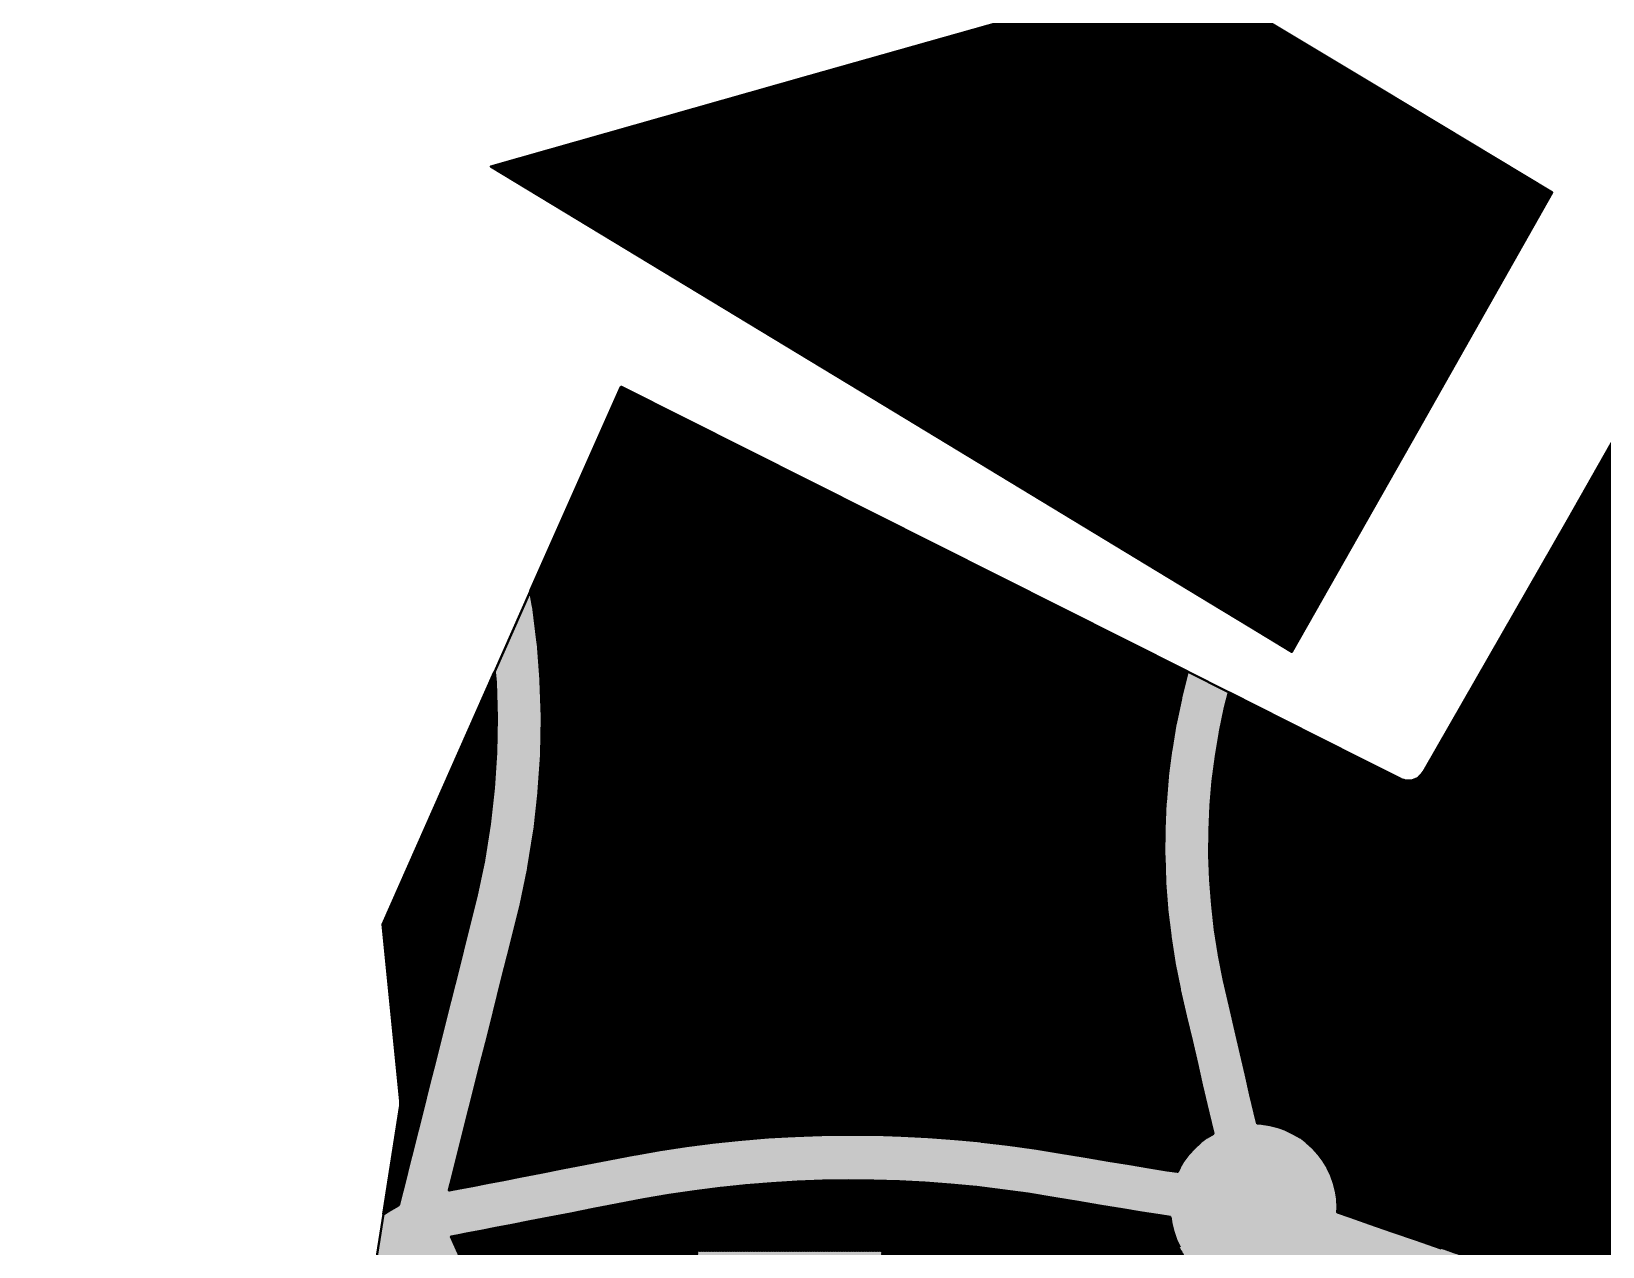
# Model space of a CAD drawing. Header units: metres. Extents: x 729358 to 733474, y 1423022 to 1426173.
# Drawn here: x 730290.1 to 730738.1, y 1425560.8 to 1425907.5 of the extents above; entities that cross this region are included whole.
import ezdxf

# ---------------------------------------------------------------- set-up
doc = ezdxf.new("R2010")
doc.units = ezdxf.units.M
for name, color, linetype in [('BOUNDARY', 7, 'Continuous'), ('GREEN_AREA', 7, 'Continuous'), ('PARCEL_BORDER', 7, 'Continuous'), ('PARCEL_M', 7, 'Continuous'), ('PARCEL_S', 7, 'Continuous'), ('ROADS_LOCAL', 7, 'Continuous')]:
    doc.layers.add(name, color=color, linetype=linetype)

msp = doc.modelspace()

# ---------------------------------------------------------------- hatches: boundary and pattern name
at = {"layer": 'BOUNDARY', "true_color": 0xdcdcdc}
h = msp.add_hatch(dxfattribs=at)
h.set_pattern_fill('SOLID')
h.paths.add_polyline_path([(730511.78, 1425894.71), (730618.44, 1425924.92), (730723.77, 1425861.47), (730685.31, 1425793.62), (730649.54, 1425730.51), (730421.05, 1425868.96), (730511.78, 1425894.71)])
h = msp.add_hatch(dxfattribs=at)
h.set_pattern_fill('SOLID')
h.paths.add_polyline_path([(731147.16, 1424721.86), (731256.16, 1424608.75), (731244.45, 1424320.13), (731216.28, 1423762.84), (731085.59, 1423834.2), (731085.45, 1423834.27), (731029.37, 1423862.74), (731029.22, 1423862.81), (730813.25, 1423963.61), (730747.11, 1423994.49), (730747.07, 1423994.51), (730733.5, 1424000.7), (730660.17, 1424039.15), (730617.42, 1424061.56), (730529.44, 1424109.24), (730310.18, 1424230.03), (730192.73, 1424303.57), (730172.54, 1424316.68), (730172.45, 1424316.74), (729875.07, 1424500.8), (729806.43, 1424543.45), (729687.49, 1424617.38), (729569.32, 1424690.82), (729612.42, 1424741.31), (729675.47, 1424785.2), (729675.56, 1424785.27), (729762.88, 1424849.07), (729816.98, 1424888.6), (729996.73, 1425019.9), (730119.82, 1425084.44), (730120.07, 1425084.58), (730266.65, 1425172.21), (730267.07, 1425172.49), (730267.45, 1425172.81), (730267.81, 1425173.17), (730268.12, 1425173.56), (730268.4, 1425173.98), (730268.63, 1425174.42), (730359.38, 1425372.62), (730359.55, 1425373.05), (730359.68, 1425373.49), (730359.77, 1425373.93), (730395.3, 1425601.1), (730395.35, 1425601.52), (730395.36, 1425601.94), (730395.34, 1425602.37), (730390.26, 1425652.75), (730458.22, 1425806.03), (730647.82, 1425710.72), (730656.83, 1425706.19), (730670.25, 1425699.44), (730680.5, 1425694.29), (730680.96, 1425694.09), (730681.44, 1425693.93), (730681.93, 1425693.82), (730682.43, 1425693.77), (730682.94, 1425693.76), (730683.44, 1425693.81), (730683.94, 1425693.9), (730684.42, 1425694.05), (730684.89, 1425694.24), (730685.33, 1425694.48), (730685.75, 1425694.77), (730686.14, 1425695.09), (730686.49, 1425695.45), (730686.81, 1425695.85), (730687.08, 1425696.27), (730728.18, 1425768.01), (730728.19, 1425768.02), (730769.13, 1425840.14), (730805.64, 1425904.46), (731213.98, 1425663.18), (731130.61, 1425526.56), (731130.37, 1425526.13), (731130.18, 1425525.67), (731130.04, 1425525.2), (731129.94, 1425524.72), (731129.89, 1425524.23), (731129.88, 1425523.74), (731129.93, 1425523.25), (731130.02, 1425522.76), (731130.16, 1425522.29), (731130.35, 1425521.83), (731130.58, 1425521.4), (731130.85, 1425520.99), (731131.17, 1425520.61), (731131.51, 1425520.26), (731131.9, 1425519.94), (731132.31, 1425519.67), (731180.61, 1425490.69), (731133.33, 1425350.71), (731133.22, 1425350.34), (731133.14, 1425349.98), (731105.49, 1425193.29), (731092.66, 1425120.94), (731092.59, 1425120.23), (731084.29, 1424870.04), (731084.29, 1424869.91), (731083.66, 1424789.99), (731083.68, 1424789.51), (731083.74, 1424789.03), (731083.86, 1424788.56), (731084.01, 1424788.11), (731084.21, 1424787.67), (731084.46, 1424787.25), (731084.74, 1424786.85), (731085.05, 1424786.49), (731147.16, 1424721.86), (731147.16, 1424721.86)])
at = {"layer": 'GREEN_AREA', "true_color": 0x96c896}
h = msp.add_hatch(dxfattribs=at)
h.set_pattern_fill('SOLID')
h.paths.add_polyline_path([(730640.74, 1425810.93), (730635.63, 1425810.92), (730629.89, 1425810.91), (730623.5, 1425810.89), (730616.47, 1425810.87), (730608.81, 1425810.85), (730600.5, 1425810.83), (730591.56, 1425810.81), (730581.98, 1425810.79), (730571.87, 1425810.76), (730561.98, 1425811.08), (730552.2, 1425811.74), (730542.53, 1425812.75), (730532.97, 1425814.1), (730523.51, 1425815.8), (730514.16, 1425817.84), (730504.91, 1425820.22), (730498.18, 1425822.22), (730421.05, 1425868.96), (730511.78, 1425894.71), (730618.44, 1425924.92), (730674.54, 1425891.13), (730672.31, 1425883.79), (730669.21, 1425873.6), (730666.33, 1425864.14), (730663.68, 1425855.41), (730661.25, 1425847.41), (730659.03, 1425840.13), (730657.04, 1425833.58), (730655.27, 1425827.76), (730653.73, 1425822.67), (730652.4, 1425818.3), (730651.29, 1425814.66), (730650.41, 1425811.75), (730650.17, 1425810.96), (730649.05, 1425810.95), (730645.22, 1425810.95), (730640.74, 1425810.93)])
h.paths.add_polyline_path([(730528.36, 1425846.27), (730528.36, 1425886.85), (730495.21, 1425886.85), (730495.21, 1425846.27), (730528.36, 1425846.27)])
h = msp.add_hatch(dxfattribs=at)
h.set_pattern_fill('SOLID')
h.paths.add_polyline_path([(730672.86, 1425816.85), (730674.41, 1425821.94), (730676.18, 1425827.76), (730678.17, 1425834.31), (730680.38, 1425841.59), (730682.81, 1425849.59), (730685.47, 1425858.32), (730688.34, 1425867.78), (730691.44, 1425877.97), (730692.21, 1425880.48), (730723.77, 1425861.47), (730700.05, 1425819.64), (730694.96, 1425819.01), (730688.7, 1425818.24), (730683.02, 1425817.55), (730677.9, 1425816.92), (730673.35, 1425816.36), (730672.69, 1425816.28), (730672.86, 1425816.85)])
h = msp.add_hatch(dxfattribs=at)
h.set_pattern_fill('SOLID')
h.paths.add_polyline_path([(730913.46, 1425826.24), (730919.71, 1425827.04), (730925.39, 1425827.76), (730930.5, 1425828.42), (730933.65, 1425828.82), (730939.46, 1425825.39), (730939.46, 1425825.32), (730939.4, 1425820.81), (730939.32, 1425815.74), (730939.24, 1425810.11), (730939.15, 1425803.91), (730939.05, 1425797.15), (730938.94, 1425789.82), (730938.83, 1425781.93), (730938.7, 1425773.48), (730938.57, 1425764.49), (730938.39, 1425755.53), (730938.16, 1425746.58), (730937.88, 1425737.63), (730937.55, 1425728.68), (730937.18, 1425719.73), (730936.75, 1425710.79), (730936.28, 1425701.85), (730935.75, 1425692.91), (730935.18, 1425683.97), (730934.56, 1425675.04), (730933.89, 1425666.11), (730933.17, 1425657.18), (730932.4, 1425648.26), (730931.58, 1425639.34), (730930.71, 1425630.42), (730929.79, 1425621.48), (730928.93, 1425613.07), (730928.12, 1425605.22), (730927.37, 1425597.93), (730926.68, 1425591.21), (730926.05, 1425585.04), (730925.47, 1425579.43), (730924.95, 1425574.39), (730924.49, 1425569.9), (730924.09, 1425565.98), (730923.74, 1425562.62), (730923.45, 1425559.81), (730923.25, 1425557.82), (730922.72, 1425557.71), (730919.21, 1425556.97), (730915.11, 1425556.11), (730910.44, 1425555.13), (730905.17, 1425554.03), (730899.32, 1425552.8), (730892.89, 1425551.45), (730885.87, 1425549.98), (730878.27, 1425548.38), (730870.08, 1425546.67), (730861.31, 1425544.83), (730852.06, 1425542.88), (730842.93, 1425541.28), (730833.83, 1425539.98), (730824.75, 1425539), (730815.69, 1425538.33), (730806.66, 1425537.97), (730797.65, 1425537.92), (730788.66, 1425538.18), (730779.69, 1425538.75), (730770.74, 1425539.64), (730761.81, 1425540.83), (730752.9, 1425542.34), (730744, 1425544.15), (730735.12, 1425546.28), (730726.26, 1425548.73), (730717.41, 1425551.48), (730708.48, 1425554.58), (730700.01, 1425557.52), (730692.11, 1425560.27), (730684.77, 1425562.82), (730677.99, 1425565.17), (730671.78, 1425567.33), (730666.14, 1425569.29), (730662.54, 1425570.54), (730662.61, 1425571.97), (730662.49, 1425574.32), (730662.15, 1425576.65), (730661.57, 1425578.93), (730660.78, 1425581.15), (730659.77, 1425583.28), (730658.56, 1425585.3), (730657.16, 1425587.19), (730655.58, 1425588.94), (730653.83, 1425590.52), (730651.94, 1425591.92), (730649.92, 1425593.13), (730647.79, 1425594.14), (730645.57, 1425594.93), (730643.29, 1425595.51), (730640.96, 1425595.85), (730639.7, 1425595.91), (730638.96, 1425599.12), (730637.76, 1425604.26), (730636.45, 1425609.86), (730635.04, 1425615.93), (730633.52, 1425622.46), (730631.89, 1425629.47), (730630.17, 1425636.82), (730628.78, 1425644.02), (730627.67, 1425651.2), (730626.84, 1425658.34), (730626.3, 1425665.45), (730626.05, 1425672.53), (730626.09, 1425679.58), (730626.4, 1425686.61), (730627.01, 1425693.61), (730627.9, 1425700.59), (730629.07, 1425707.55), (730630.53, 1425714.48), (730631.64, 1425718.85), (730647.82, 1425710.72), (730656.83, 1425706.19), (730670.25, 1425699.44), (730680.5, 1425694.29), (730680.96, 1425694.09), (730681.44, 1425693.93), (730681.93, 1425693.82), (730682.43, 1425693.77), (730682.94, 1425693.76), (730683.44, 1425693.81), (730683.94, 1425693.9), (730684.42, 1425694.05), (730684.89, 1425694.24), (730685.33, 1425694.48), (730685.75, 1425694.77), (730686.14, 1425695.09), (730686.49, 1425695.45), (730686.81, 1425695.85), (730687.08, 1425696.27), (730728.18, 1425768.01), (730728.19, 1425768.02), (730749.5, 1425805.56), (730755.4, 1425806.29), (730764.5, 1425807.42), (730773.6, 1425808.54), (730782.7, 1425809.68), (730791.8, 1425810.81), (730800.9, 1425811.95), (730810, 1425813.09), (730819.1, 1425814.23), (730828.2, 1425815.38), (730837.29, 1425816.53), (730846.39, 1425817.68), (730855.49, 1425818.83), (730864.58, 1425819.99), (730873.68, 1425821.15), (730882.77, 1425822.31), (730891.29, 1425823.4), (730899.25, 1425824.42), (730906.64, 1425825.37), (730913.46, 1425826.24)])
h.paths.add_polyline_path([(730729.72, 1425656.89), (730679.78, 1425656.89), (730679.78, 1425586.43), (730729.72, 1425586.43), (730729.72, 1425656.89)])
h.paths.add_polyline_path([(730896.2, 1425697.5), (730896.2, 1425803.21), (730857.33, 1425803.21), (730857.33, 1425697.5), (730896.2, 1425697.5)])
h.paths.add_polyline_path([(730648.22, 1425685.65), (730648.22, 1425632.55), (730648.22, 1425597.32), (730673.99, 1425597.32), (730673.99, 1425632.55), (730668.8, 1425632.55), (730668.8, 1425685.65), (730648.22, 1425685.65)])
h.paths.add_polyline_path([(730772.17, 1425736.5), (730772.17, 1425782.06), (730746.54, 1425782.06), (730746.54, 1425736.5), (730772.17, 1425736.5)])
h.paths.add_polyline_path([(730790.62, 1425743.71), (730814.28, 1425743.71), (730814.28, 1425796.68), (730790.62, 1425796.68), (730790.62, 1425743.71)])
h.paths.add_polyline_path([(730920.39, 1425566.23), (730920.39, 1425605.67), (730913.34, 1425605.67), (730913.34, 1425662.01), (730891.72, 1425662.01), (730891.72, 1425605.67), (730891.72, 1425566.23), (730920.39, 1425566.23)])
h.paths.add_polyline_path([(730936.36, 1425751.88), (730936.36, 1425797.86), (730914.29, 1425797.86), (730914.29, 1425751.88), (730936.36, 1425751.88)])
h = msp.add_hatch(dxfattribs=at)
h.set_pattern_fill('SOLID')
h.paths.add_polyline_path([(730435.39, 1425722.26), (730435.37, 1425722.58), (730434.56, 1425732.82), (730434.53, 1425733.13), (730433.22, 1425743.3), (730433.17, 1425743.62), (730432.42, 1425747.84), (730458.22, 1425806.03), (730619.74, 1425724.83), (730619.7, 1425724.7), (730617.9, 1425717.54), (730617.84, 1425717.29), (730616.32, 1425710.1), (730616.27, 1425709.84), (730615.06, 1425702.63), (730615.02, 1425702.37), (730614.1, 1425695.12), (730614.07, 1425694.86), (730613.44, 1425687.6), (730613.42, 1425687.33), (730613.09, 1425680.04), (730613.09, 1425679.78), (730613.05, 1425672.46), (730613.06, 1425672.2), (730613.32, 1425664.86), (730613.33, 1425664.6), (730613.89, 1425657.23), (730613.91, 1425656.97), (730614.77, 1425649.58), (730614.8, 1425649.33), (730615.95, 1425641.91), (730615.99, 1425641.67), (730617.43, 1425634.22), (730617.49, 1425633.99), (730619.23, 1425626.52), (730620.86, 1425619.51), (730622.38, 1425612.98), (730623.79, 1425606.91), (730625.1, 1425601.31), (730626.29, 1425596.17), (730627.04, 1425592.98), (730625.27, 1425591.92), (730623.38, 1425590.52), (730621.64, 1425588.94), (730620.05, 1425587.19), (730618.65, 1425585.3), (730617.44, 1425583.28), (730616.89, 1425582.11), (730614, 1425582.58), (730608.87, 1425583.42), (730603.27, 1425584.34), (730597.21, 1425585.33), (730590.68, 1425586.4), (730583.68, 1425587.55), (730576.22, 1425588.77), (730576.08, 1425588.79), (730568.62, 1425589.85), (730568.48, 1425589.86), (730561.02, 1425590.75), (730560.88, 1425590.77), (730553.42, 1425591.49), (730553.28, 1425591.5), (730545.82, 1425592.06), (730545.68, 1425592.07), (730538.23, 1425592.46), (730538.08, 1425592.47), (730530.63, 1425592.69), (730530.49, 1425592.69), (730523.04, 1425592.75), (730522.9, 1425592.75), (730515.45, 1425592.64), (730515.31, 1425592.64), (730507.87, 1425592.36), (730507.72, 1425592.36), (730500.28, 1425591.92), (730500.14, 1425591.91), (730492.7, 1425591.3), (730492.56, 1425591.28), (730485.12, 1425590.51), (730484.98, 1425590.49), (730477.55, 1425589.55), (730477.41, 1425589.53), (730469.98, 1425588.43), (730469.84, 1425588.41), (730462.41, 1425587.13), (730462.27, 1425587.11), (730454.85, 1425585.67), (730447.89, 1425584.32), (730441.39, 1425583.06), (730435.36, 1425581.89), (730429.79, 1425580.81), (730424.68, 1425579.82), (730420.04, 1425578.92), (730415.87, 1425578.11), (730412.15, 1425577.39), (730409.2, 1425576.82), (730409.22, 1425576.92), (730410.23, 1425580.93), (730411.41, 1425585.6), (730412.75, 1425590.95), (730414.26, 1425596.96), (730415.95, 1425603.63), (730417.79, 1425610.98), (730419.81, 1425618.99), (730422, 1425627.68), (730424.35, 1425637.02), (730426.87, 1425647.04), (730429.56, 1425657.73), (730429.62, 1425658), (730431.81, 1425668.62), (730431.86, 1425668.91), (730433.55, 1425679.46), (730433.59, 1425679.76), (730434.78, 1425690.25), (730434.81, 1425690.55), (730435.5, 1425700.98), (730435.51, 1425701.29), (730435.7, 1425711.65), (730435.7, 1425711.97), (730435.39, 1425722.26)])
h.paths.add_polyline_path([(730451.76, 1425631), (730505.69, 1425631), (730505.69, 1425705.12), (730509.07, 1425705.12), (730509.07, 1425777.85), (730451.76, 1425777.85), (730451.76, 1425705.12), (730451.76, 1425631)])
h.paths.add_polyline_path([(730524.75, 1425653.61), (730524.75, 1425605.45), (730544.89, 1425605.45), (730544.89, 1425653.61), (730524.75, 1425653.61)])
h.paths.add_polyline_path([(730582.95, 1425648.54), (730551.38, 1425648.54), (730551.38, 1425603.68), (730582.95, 1425603.68), (730582.95, 1425648.54)])
h.paths.add_polyline_path([(730595.74, 1425680.11), (730595.74, 1425736.27), (730573.31, 1425736.27), (730573.31, 1425680.11), (730595.74, 1425680.11)])
h = msp.add_hatch(dxfattribs=at)
h.set_pattern_fill('SOLID')
h.paths.add_polyline_path([(730648.73, 1425797.75), (730647.43, 1425794.66), (730645.93, 1425791.13), (730644.25, 1425787.15), (730642.38, 1425782.74), (730640.32, 1425777.88), (730638.07, 1425772.59), (730635.64, 1425766.85), (730633.02, 1425760.67), (730630.22, 1425754.05), (730627.23, 1425746.99), (730627.13, 1425746.76), (730626.31, 1425744.59), (730533.34, 1425800.92), (730540.83, 1425799.86), (730541.07, 1425799.83), (730550.97, 1425798.8), (730551.21, 1425798.78), (730561.22, 1425798.1), (730561.45, 1425798.09), (730571.56, 1425797.76), (730571.79, 1425797.76), (730582.01, 1425797.79), (730591.59, 1425797.81), (730600.53, 1425797.83), (730608.84, 1425797.85), (730616.5, 1425797.87), (730623.53, 1425797.89), (730629.92, 1425797.91), (730635.67, 1425797.92), (730640.78, 1425797.93), (730645.25, 1425797.95), (730648.82, 1425797.95), (730648.73, 1425797.75)])
h = msp.add_hatch(dxfattribs=at)
h.set_pattern_fill('SOLID')
h.paths.add_polyline_path([(730644.99, 1425755.6), (730647.61, 1425761.78), (730650.04, 1425767.52), (730652.29, 1425772.81), (730654.34, 1425777.67), (730656.22, 1425782.08), (730657.9, 1425786.05), (730659.4, 1425789.58), (730660.7, 1425792.67), (730661.59, 1425794.77), (730663.28, 1425794.97), (730665.55, 1425795.25), (730668.4, 1425795.6), (730671.81, 1425796.02), (730675.79, 1425796.51), (730680.34, 1425797.07), (730685.45, 1425797.69), (730687.78, 1425797.98), (730685.31, 1425793.62), (730649.54, 1425730.51), (730637.61, 1425737.74), (730639.24, 1425742.03), (730642.19, 1425748.98), (730644.99, 1425755.6)])
h = msp.add_hatch(dxfattribs=at)
h.set_pattern_fill('SOLID')
h.paths.add_polyline_path([(730421.85, 1425691.56), (730420.69, 1425681.37), (730419.05, 1425671.1), (730416.92, 1425660.76), (730414.26, 1425650.21), (730411.74, 1425640.2), (730409.39, 1425630.85), (730407.2, 1425622.17), (730405.19, 1425614.15), (730403.34, 1425606.81), (730401.66, 1425600.13), (730400.15, 1425594.12), (730398.8, 1425588.78), (730397.62, 1425584.1), (730396.62, 1425580.1), (730395.78, 1425576.76), (730395.1, 1425574.09), (730394.75, 1425572.67), (730393.99, 1425572.21), (730392.46, 1425571.29), (730390.64, 1425570.18), (730390.45, 1425570.06), (730395.3, 1425601.1), (730395.35, 1425601.52), (730395.36, 1425601.94), (730395.34, 1425602.37), (730390.26, 1425652.75), (730422.17, 1425724.71), (730422.4, 1425721.71), (730422.7, 1425711.73), (730422.52, 1425701.68), (730421.85, 1425691.56)])
h = msp.add_hatch(dxfattribs=at)
h.set_pattern_fill('SOLID')
h.paths.add_polyline_path([(730511.33, 1425300.17), (730508.7, 1425309.47), (730505.88, 1425319.43), (730502.87, 1425330.05), (730502.85, 1425330.11), (730499.74, 1425340.69), (730499.73, 1425340.75), (730496.52, 1425351.3), (730496.5, 1425351.36), (730493.19, 1425361.87), (730493.17, 1425361.93), (730489.77, 1425372.41), (730489.75, 1425372.47), (730486.24, 1425382.91), (730486.22, 1425382.97), (730482.61, 1425393.37), (730482.59, 1425393.43), (730478.89, 1425403.79), (730478.87, 1425403.85), (730475.06, 1425414.18), (730475.04, 1425414.24), (730471.13, 1425424.53), (730471.11, 1425424.59), (730467.1, 1425434.84), (730467.08, 1425434.9), (730462.98, 1425445.12), (730462.95, 1425445.18), (730458.75, 1425455.36), (730458.72, 1425455.42), (730454.42, 1425465.56), (730454.39, 1425465.62), (730449.99, 1425475.73), (730449.97, 1425475.78), (730445.46, 1425485.85), (730445.44, 1425485.91), (730440.83, 1425495.95), (730436.52, 1425505.35), (730432.49, 1425514.13), (730428.75, 1425522.29), (730425.3, 1425529.81), (730422.13, 1425536.71), (730419.25, 1425542.98), (730416.66, 1425548.63), (730414.36, 1425553.64), (730412.35, 1425558.03), (730410.62, 1425561.8), (730409.75, 1425563.69), (730411.38, 1425564), (730414.63, 1425564.63), (730418.34, 1425565.35), (730422.52, 1425566.16), (730427.16, 1425567.06), (730432.26, 1425568.05), (730437.83, 1425569.13), (730443.86, 1425570.3), (730450.36, 1425571.56), (730457.32, 1425572.91), (730464.67, 1425574.33), (730471.96, 1425575.58), (730479.25, 1425576.67), (730486.54, 1425577.59), (730493.83, 1425578.35), (730501.12, 1425578.94), (730508.42, 1425579.38), (730515.71, 1425579.64), (730523.01, 1425579.75), (730530.31, 1425579.69), (730537.62, 1425579.47), (730544.93, 1425579.09), (730552.24, 1425578.55), (730559.55, 1425577.84), (730566.87, 1425576.96), (730574.19, 1425575.93), (730581.58, 1425574.72), (730588.58, 1425573.57), (730595.11, 1425572.5), (730601.17, 1425571.51), (730606.77, 1425570.59), (730611.9, 1425569.75), (730614.77, 1425569.28), (730615.07, 1425567.29), (730615.64, 1425565), (730616.43, 1425562.78), (730617.44, 1425560.65), (730618.65, 1425558.63), (730620.05, 1425556.74), (730621.64, 1425555), (730623.38, 1425553.41), (730625.27, 1425552.01), (730627.29, 1425550.8), (730629.42, 1425549.79), (730631.64, 1425549), (730633.92, 1425548.43), (730635.18, 1425548.24), (730635.82, 1425543.4), (730636.55, 1425537.85), (730637.35, 1425531.81), (730638.21, 1425525.25), (730639.14, 1425518.2), (730640.14, 1425510.64), (730641.2, 1425502.57), (730641.2, 1425502.56), (730642.28, 1425494.5), (730642.28, 1425494.49), (730643.38, 1425486.43), (730643.38, 1425486.41), (730644.49, 1425478.36), (730644.5, 1425478.34), (730645.62, 1425470.29), (730645.63, 1425470.28), (730646.77, 1425462.23), (730646.77, 1425462.21), (730647.94, 1425454.16), (730647.94, 1425454.15), (730649.12, 1425446.1), (730649.12, 1425446.09), (730650.31, 1425438.05), (730650.32, 1425438.03), (730651.53, 1425429.99), (730651.53, 1425429.98), (730652.76, 1425421.94), (730652.76, 1425421.92), (730654.01, 1425413.89), (730654.01, 1425413.87), (730655.27, 1425405.84), (730655.27, 1425405.83), (730656.55, 1425397.79), (730656.55, 1425397.78), (730657.85, 1425389.75), (730657.85, 1425389.74), (730659.16, 1425381.71), (730659.16, 1425381.7), (730660.49, 1425373.67), (730661.73, 1425366.15), (730662.9, 1425359.13), (730663.98, 1425352.61), (730664.97, 1425346.59), (730665.88, 1425341.07), (730666.71, 1425336.06), (730667.46, 1425331.54), (730668.12, 1425327.53), (730668.71, 1425324.02), (730669.2, 1425321.01), (730669.21, 1425320.98), (730668.74, 1425320.39), (730668.21, 1425319.56), (730667.76, 1425318.69), (730667.4, 1425317.78), (730667.13, 1425316.84), (730667.07, 1425316.52), (730665.44, 1425315.6), (730663.08, 1425314.28), (730660.43, 1425312.8), (730657.49, 1425311.15), (730654.25, 1425309.34), (730650.71, 1425307.36), (730646.89, 1425305.22), (730642.76, 1425302.91), (730638.35, 1425300.43), (730633.65, 1425297.8), (730628.96, 1425295.22), (730624.25, 1425292.66), (730619.53, 1425290.13), (730614.8, 1425287.64), (730610.05, 1425285.17), (730605.28, 1425282.74), (730600.5, 1425280.33), (730595.7, 1425277.96), (730590.89, 1425275.61), (730586.06, 1425273.3), (730581.22, 1425271.02), (730576.36, 1425268.76), (730571.49, 1425266.54), (730566.6, 1425264.35), (730561.7, 1425262.19), (730556.77, 1425260.05), (730552.12, 1425258.04), (730547.78, 1425256.16), (730543.76, 1425254.42), (730540.8, 1425253.13), (730540.74, 1425253.21), (730539.16, 1425254.96), (730537.41, 1425256.54), (730535.52, 1425257.94), (730533.5, 1425259.15), (730531.37, 1425260.16), (730529.15, 1425260.95), (730526.87, 1425261.53), (730524.54, 1425261.87), (730522.18, 1425261.99), (730522.14, 1425261.99), (730521.67, 1425263.66), (730519.98, 1425269.63), (730518.1, 1425276.27), (730516.03, 1425283.58), (730513.77, 1425291.54), (730511.33, 1425300.17)])
h.paths.add_polyline_path([(730480.12, 1425559.45), (730480.12, 1425421.42), (730532.48, 1425421.42), (730532.48, 1425559.45), (730480.12, 1425559.45)])
h.paths.add_polyline_path([(730511.64, 1425302.8), (730555.28, 1425302.8), (730555.28, 1425391.67), (730511.64, 1425391.67), (730511.64, 1425302.8)])
h.paths.add_polyline_path([(730456.1, 1425489.85), (730476.92, 1425489.85), (730476.92, 1425537.52), (730456.1, 1425537.52), (730456.1, 1425489.85)])
h.paths.add_polyline_path([(730538.17, 1425570.7), (730538.17, 1425524.29), (730559.83, 1425524.29), (730559.83, 1425570.7), (730538.17, 1425570.7)])
h.paths.add_polyline_path([(730583.22, 1425332.88), (730561.26, 1425332.88), (730561.26, 1425290), (730583.22, 1425290), (730583.22, 1425332.88)])
h.paths.add_polyline_path([(730591.88, 1425533.84), (730591.88, 1425572.36), (730561.26, 1425572.36), (730561.26, 1425533.84), (730591.88, 1425533.84)])
h.paths.add_polyline_path([(730585.45, 1425303.98), (730612.74, 1425303.98), (730612.74, 1425356.67), (730585.45, 1425356.67), (730585.45, 1425303.98)])
h.paths.add_polyline_path([(730638.88, 1425483.94), (730636.23, 1425483.94), (730636.23, 1425530.85), (730608.84, 1425530.85), (730608.84, 1425483.94), (730608.84, 1425445.07), (730608.84, 1425388.73), (730633.04, 1425388.73), (730633.04, 1425445.07), (730638.88, 1425445.07), (730638.88, 1425483.94)])
h.paths.add_polyline_path([(730635.15, 1425325.96), (730658.26, 1425325.96), (730658.26, 1425379.83), (730635.15, 1425379.83), (730635.15, 1425325.96)])
at = {"layer": 'PARCEL_M', "true_color": 0xc8dcff}
h = msp.add_hatch(dxfattribs=at)
h.set_pattern_fill('SOLID')
h.paths.add_polyline_path([(730509.07, 1425705.12), (730509.07, 1425777.85), (730451.76, 1425777.85), (730451.76, 1425705.12), (730509.07, 1425705.12)])
h = msp.add_hatch(dxfattribs=at)
h.set_pattern_fill('SOLID')
h.paths.add_polyline_path([(730505.69, 1425631), (730505.69, 1425705.12), (730451.76, 1425705.12), (730451.76, 1425631), (730505.69, 1425631)])
h = msp.add_hatch(dxfattribs=at)
h.set_pattern_fill('SOLID')
h.paths.add_polyline_path([(730729.72, 1425586.43), (730729.72, 1425656.89), (730679.78, 1425656.89), (730679.78, 1425586.43), (730729.72, 1425586.43)])
at = {"layer": 'PARCEL_S', "true_color": 0xffc8c8}
h = msp.add_hatch(dxfattribs=at)
h.set_pattern_fill('SOLID')
h.paths.add_polyline_path([(730528.36, 1425846.27), (730528.36, 1425886.85), (730495.21, 1425886.85), (730495.21, 1425846.27), (730528.36, 1425846.27)])
h = msp.add_hatch(dxfattribs=at)
h.set_pattern_fill('SOLID')
h.paths.add_polyline_path([(730595.74, 1425680.11), (730595.74, 1425736.27), (730573.31, 1425736.27), (730573.31, 1425680.11), (730595.74, 1425680.11)])
h = msp.add_hatch(dxfattribs=at)
h.set_pattern_fill('SOLID')
h.paths.add_polyline_path([(730668.8, 1425632.55), (730668.8, 1425685.65), (730648.22, 1425685.65), (730648.22, 1425632.55), (730668.8, 1425632.55)])
h = msp.add_hatch(dxfattribs=at)
h.set_pattern_fill('SOLID')
h.paths.add_polyline_path([(730544.89, 1425605.45), (730544.89, 1425653.61), (730524.75, 1425653.61), (730524.75, 1425605.45), (730544.89, 1425605.45)])
h = msp.add_hatch(dxfattribs=at)
h.set_pattern_fill('SOLID')
h.paths.add_polyline_path([(730582.95, 1425603.68), (730582.95, 1425648.54), (730551.38, 1425648.54), (730551.38, 1425603.68), (730582.95, 1425603.68)])
h = msp.add_hatch(dxfattribs=at)
h.set_pattern_fill('SOLID')
h.paths.add_polyline_path([(730673.99, 1425597.32), (730673.99, 1425632.55), (730648.22, 1425632.55), (730648.22, 1425597.32), (730673.99, 1425597.32)])
h = msp.add_hatch(dxfattribs=at)
h.set_pattern_fill('SOLID')
h.paths.add_polyline_path([(730559.83, 1425524.29), (730559.83, 1425570.7), (730538.17, 1425570.7), (730538.17, 1425524.29), (730559.83, 1425524.29)])
h = msp.add_hatch(dxfattribs=at)
h.set_pattern_fill('SOLID')
h.paths.add_polyline_path([(730591.88, 1425533.84), (730591.88, 1425572.36), (730561.26, 1425572.36), (730561.26, 1425533.84), (730591.88, 1425533.84)])
at = {"layer": 'ROADS_LOCAL', "true_color": 0x999999}
h = msp.add_hatch(dxfattribs=at)
h.set_pattern_fill('SOLID')
h.paths.add_polyline_path([(730504.91, 1425820.22), (730514.16, 1425817.84), (730523.51, 1425815.8), (730532.97, 1425814.1), (730542.53, 1425812.75), (730552.2, 1425811.74), (730561.98, 1425811.08), (730571.87, 1425810.76), (730581.98, 1425810.79), (730591.56, 1425810.81), (730600.5, 1425810.83), (730608.81, 1425810.85), (730616.47, 1425810.87), (730623.5, 1425810.89), (730629.89, 1425810.91), (730635.63, 1425810.92), (730640.74, 1425810.93), (730645.22, 1425810.95), (730649.05, 1425810.95), (730650.17, 1425810.96), (730650.41, 1425811.75), (730651.29, 1425814.66), (730652.4, 1425818.3), (730653.73, 1425822.67), (730655.27, 1425827.76), (730657.04, 1425833.58), (730659.03, 1425840.13), (730661.25, 1425847.41), (730663.68, 1425855.41), (730666.33, 1425864.14), (730669.21, 1425873.6), (730672.31, 1425883.79), (730674.54, 1425891.13), (730692.21, 1425880.48), (730691.44, 1425877.97), (730688.34, 1425867.78), (730685.47, 1425858.32), (730682.81, 1425849.59), (730680.38, 1425841.59), (730678.17, 1425834.31), (730676.18, 1425827.76), (730674.41, 1425821.94), (730672.86, 1425816.85), (730672.69, 1425816.28), (730673.35, 1425816.36), (730677.9, 1425816.92), (730683.02, 1425817.55), (730688.7, 1425818.24), (730694.96, 1425819.01), (730700.05, 1425819.64), (730687.78, 1425797.98), (730685.45, 1425797.69), (730680.34, 1425797.07), (730675.79, 1425796.51), (730671.81, 1425796.02), (730668.4, 1425795.6), (730665.55, 1425795.25), (730663.28, 1425794.97), (730661.59, 1425794.77), (730660.7, 1425792.67), (730659.4, 1425789.58), (730657.9, 1425786.05), (730656.22, 1425782.08), (730654.34, 1425777.67), (730652.29, 1425772.81), (730650.04, 1425767.52), (730647.61, 1425761.78), (730644.99, 1425755.6), (730642.19, 1425748.98), (730639.24, 1425742.03), (730637.61, 1425737.74), (730626.31, 1425744.59), (730627.13, 1425746.76), (730627.23, 1425746.99), (730630.22, 1425754.05), (730633.02, 1425760.67), (730635.64, 1425766.85), (730638.07, 1425772.59), (730640.32, 1425777.88), (730642.38, 1425782.74), (730644.25, 1425787.15), (730645.93, 1425791.13), (730647.43, 1425794.66), (730648.73, 1425797.75), (730648.82, 1425797.95), (730645.25, 1425797.95), (730640.78, 1425797.93), (730635.67, 1425797.92), (730629.92, 1425797.91), (730623.53, 1425797.89), (730616.5, 1425797.87), (730608.84, 1425797.85), (730600.53, 1425797.83), (730591.59, 1425797.81), (730582.01, 1425797.79), (730571.79, 1425797.76), (730571.56, 1425797.76), (730561.45, 1425798.09), (730561.22, 1425798.1), (730551.21, 1425798.78), (730550.97, 1425798.8), (730541.07, 1425799.83), (730540.83, 1425799.86), (730533.34, 1425800.92), (730498.18, 1425822.22), (730504.91, 1425820.22)])

# ---------------------------------------------------------------- linework, layer by layer
at = {"layer": 'PARCEL_BORDER', "lineweight": 50, "true_color": 0x326432}
for points in [[(730640.74, 1425810.93), (730635.63, 1425810.92), (730629.89, 1425810.91), (730623.5, 1425810.89), (730616.47, 1425810.87), (730608.81, 1425810.85), (730600.5, 1425810.83), (730591.56, 1425810.81), (730581.98, 1425810.79), (730571.87, 1425810.76), (730561.98, 1425811.08), (730552.2, 1425811.74), (730542.53, 1425812.75), (730532.97, 1425814.1), (730523.51, 1425815.8), (730514.16, 1425817.84), (730504.91, 1425820.22), (730498.18, 1425822.22), (730421.05, 1425868.96), (730511.78, 1425894.71), (730618.44, 1425924.92), (730674.54, 1425891.13), (730672.31, 1425883.79), (730669.21, 1425873.6), (730666.33, 1425864.14), (730663.68, 1425855.41), (730661.25, 1425847.41), (730659.03, 1425840.13), (730657.04, 1425833.58), (730655.27, 1425827.76), (730653.73, 1425822.67), (730652.4, 1425818.3), (730651.29, 1425814.66), (730650.41, 1425811.75), (730650.17, 1425810.96), (730649.05, 1425810.95), (730645.22, 1425810.95), (730640.74, 1425810.93)], [(730672.86, 1425816.85), (730674.41, 1425821.94), (730676.18, 1425827.76), (730678.17, 1425834.31), (730680.38, 1425841.59), (730682.81, 1425849.59), (730685.47, 1425858.32), (730688.34, 1425867.78), (730691.44, 1425877.97), (730692.21, 1425880.48), (730723.77, 1425861.47), (730700.05, 1425819.64), (730694.96, 1425819.01), (730688.7, 1425818.24), (730683.02, 1425817.55), (730677.9, 1425816.92), (730673.35, 1425816.36), (730672.69, 1425816.28), (730672.86, 1425816.85)], [(730435.39, 1425722.26), (730435.37, 1425722.58), (730434.56, 1425732.82), (730434.53, 1425733.13), (730433.22, 1425743.3), (730433.17, 1425743.62), (730432.42, 1425747.84), (730458.22, 1425806.03), (730619.74, 1425724.83), (730619.7, 1425724.7), (730617.9, 1425717.54), (730617.84, 1425717.29), (730616.32, 1425710.1), (730616.27, 1425709.84), (730615.06, 1425702.63), (730615.02, 1425702.37), (730614.1, 1425695.12), (730614.07, 1425694.86), (730613.44, 1425687.6), (730613.42, 1425687.33), (730613.09, 1425680.04), (730613.09, 1425679.78), (730613.05, 1425672.46), (730613.06, 1425672.2), (730613.32, 1425664.86), (730613.33, 1425664.6), (730613.89, 1425657.23), (730613.91, 1425656.97), (730614.77, 1425649.58), (730614.8, 1425649.33), (730615.95, 1425641.91), (730615.99, 1425641.67), (730617.43, 1425634.22), (730617.49, 1425633.99), (730619.23, 1425626.52), (730620.86, 1425619.51), (730622.38, 1425612.98), (730623.79, 1425606.91), (730625.1, 1425601.31), (730626.29, 1425596.17), (730627.04, 1425592.98), (730625.27, 1425591.92), (730623.38, 1425590.52), (730621.64, 1425588.94), (730620.05, 1425587.19), (730618.65, 1425585.3), (730617.44, 1425583.28), (730616.89, 1425582.11), (730614, 1425582.58), (730608.87, 1425583.42), (730603.27, 1425584.34), (730597.21, 1425585.33), (730590.68, 1425586.4), (730583.68, 1425587.55), (730576.22, 1425588.77), (730576.08, 1425588.79), (730568.62, 1425589.85), (730568.48, 1425589.86), (730561.02, 1425590.75), (730560.88, 1425590.77), (730553.42, 1425591.49), (730553.28, 1425591.5), (730545.82, 1425592.06), (730545.68, 1425592.07), (730538.23, 1425592.46), (730538.08, 1425592.47), (730530.63, 1425592.69), (730530.49, 1425592.69), (730523.04, 1425592.75), (730522.9, 1425592.75), (730515.45, 1425592.64), (730515.31, 1425592.64), (730507.87, 1425592.36), (730507.72, 1425592.36), (730500.28, 1425591.92), (730500.14, 1425591.91), (730492.7, 1425591.3), (730492.56, 1425591.28), (730485.12, 1425590.51), (730484.98, 1425590.49), (730477.55, 1425589.55), (730477.41, 1425589.53), (730469.98, 1425588.43), (730469.84, 1425588.41), (730462.41, 1425587.13), (730462.27, 1425587.11), (730454.85, 1425585.67), (730447.89, 1425584.32), (730441.39, 1425583.06), (730435.36, 1425581.89), (730429.79, 1425580.81), (730424.68, 1425579.82), (730420.04, 1425578.92), (730415.87, 1425578.11), (730412.15, 1425577.39), (730409.2, 1425576.82), (730409.22, 1425576.92), (730410.23, 1425580.93), (730411.41, 1425585.6), (730412.75, 1425590.95), (730414.26, 1425596.96), (730415.95, 1425603.63), (730417.79, 1425610.98), (730419.81, 1425618.99), (730422, 1425627.68), (730424.35, 1425637.02), (730426.87, 1425647.04), (730429.56, 1425657.73), (730429.62, 1425658), (730431.81, 1425668.62), (730431.86, 1425668.91), (730433.55, 1425679.46), (730433.59, 1425679.76), (730434.78, 1425690.25), (730434.81, 1425690.55), (730435.5, 1425700.98), (730435.51, 1425701.29), (730435.7, 1425711.65), (730435.7, 1425711.97), (730435.39, 1425722.26)], [(730648.73, 1425797.75), (730647.43, 1425794.66), (730645.93, 1425791.13), (730644.25, 1425787.15), (730642.38, 1425782.74), (730640.32, 1425777.88), (730638.07, 1425772.59), (730635.64, 1425766.85), (730633.02, 1425760.67), (730630.22, 1425754.05), (730627.23, 1425746.99), (730627.13, 1425746.76), (730626.31, 1425744.59), (730533.34, 1425800.92), (730540.83, 1425799.86), (730541.07, 1425799.83), (730550.97, 1425798.8), (730551.21, 1425798.78), (730561.22, 1425798.1), (730561.45, 1425798.09), (730571.56, 1425797.76), (730571.79, 1425797.76), (730582.01, 1425797.79), (730591.59, 1425797.81), (730600.53, 1425797.83), (730608.84, 1425797.85), (730616.5, 1425797.87), (730623.53, 1425797.89), (730629.92, 1425797.91), (730635.67, 1425797.92), (730640.78, 1425797.93), (730645.25, 1425797.95), (730648.82, 1425797.95), (730648.73, 1425797.75)], [(730644.99, 1425755.6), (730647.61, 1425761.78), (730650.04, 1425767.52), (730652.29, 1425772.81), (730654.34, 1425777.67), (730656.22, 1425782.08), (730657.9, 1425786.05), (730659.4, 1425789.58), (730660.7, 1425792.67), (730661.59, 1425794.77), (730663.28, 1425794.97), (730665.55, 1425795.25), (730668.4, 1425795.6), (730671.81, 1425796.02), (730675.79, 1425796.51), (730680.34, 1425797.07), (730685.45, 1425797.69), (730687.78, 1425797.98), (730685.31, 1425793.62), (730649.54, 1425730.51), (730637.61, 1425737.74), (730639.24, 1425742.03), (730642.19, 1425748.98), (730644.99, 1425755.6)], [(730421.85, 1425691.56), (730420.69, 1425681.37), (730419.05, 1425671.1), (730416.92, 1425660.76), (730414.26, 1425650.21), (730411.74, 1425640.2), (730409.39, 1425630.85), (730407.2, 1425622.17), (730405.19, 1425614.15), (730403.34, 1425606.81), (730401.66, 1425600.13), (730400.15, 1425594.12), (730398.8, 1425588.78), (730397.62, 1425584.1), (730396.62, 1425580.1), (730395.78, 1425576.76), (730395.1, 1425574.09), (730394.75, 1425572.67), (730393.99, 1425572.21), (730392.46, 1425571.29), (730390.64, 1425570.18), (730390.45, 1425570.06), (730395.3, 1425601.1), (730395.35, 1425601.52), (730395.36, 1425601.94), (730395.34, 1425602.37), (730390.26, 1425652.75), (730422.17, 1425724.71), (730422.4, 1425721.71), (730422.7, 1425711.73), (730422.52, 1425701.68), (730421.85, 1425691.56)]]:
    msp.add_lwpolyline(points, close=True, dxfattribs=at)
at = {"layer": 'PARCEL_BORDER', "lineweight": 40, "true_color": 0x323232}
msp.add_lwpolyline([(730504.91, 1425820.22), (730514.16, 1425817.84), (730523.51, 1425815.8), (730532.97, 1425814.1), (730542.53, 1425812.75), (730552.2, 1425811.74), (730561.98, 1425811.08), (730571.87, 1425810.76), (730581.98, 1425810.79), (730591.56, 1425810.81), (730600.5, 1425810.83), (730608.81, 1425810.85), (730616.47, 1425810.87), (730623.5, 1425810.89), (730629.89, 1425810.91), (730635.63, 1425810.92), (730640.74, 1425810.93), (730645.22, 1425810.95), (730649.05, 1425810.95), (730650.17, 1425810.96), (730650.41, 1425811.75), (730651.29, 1425814.66), (730652.4, 1425818.3), (730653.73, 1425822.67), (730655.27, 1425827.76), (730657.04, 1425833.58), (730659.03, 1425840.13), (730661.25, 1425847.41), (730663.68, 1425855.41), (730666.33, 1425864.14), (730669.21, 1425873.6), (730672.31, 1425883.79), (730674.54, 1425891.13), (730692.21, 1425880.48), (730691.44, 1425877.97), (730688.34, 1425867.78), (730685.47, 1425858.32), (730682.81, 1425849.59), (730680.38, 1425841.59), (730678.17, 1425834.31), (730676.18, 1425827.76), (730674.41, 1425821.94), (730672.86, 1425816.85), (730672.69, 1425816.28), (730673.35, 1425816.36), (730677.9, 1425816.92), (730683.02, 1425817.55), (730688.7, 1425818.24), (730694.96, 1425819.01), (730700.05, 1425819.64), (730687.78, 1425797.98), (730685.45, 1425797.69), (730680.34, 1425797.07), (730675.79, 1425796.51), (730671.81, 1425796.02), (730668.4, 1425795.6), (730665.55, 1425795.25), (730663.28, 1425794.97), (730661.59, 1425794.77), (730660.7, 1425792.67), (730659.4, 1425789.58), (730657.9, 1425786.05), (730656.22, 1425782.08), (730654.34, 1425777.67), (730652.29, 1425772.81), (730650.04, 1425767.52), (730647.61, 1425761.78), (730644.99, 1425755.6), (730642.19, 1425748.98), (730639.24, 1425742.03), (730637.61, 1425737.74), (730626.31, 1425744.59), (730627.13, 1425746.76), (730627.23, 1425746.99), (730630.22, 1425754.05), (730633.02, 1425760.67), (730635.64, 1425766.85), (730638.07, 1425772.59), (730640.32, 1425777.88), (730642.38, 1425782.74), (730644.25, 1425787.15), (730645.93, 1425791.13), (730647.43, 1425794.66), (730648.73, 1425797.75), (730648.82, 1425797.95), (730645.25, 1425797.95), (730640.78, 1425797.93), (730635.67, 1425797.92), (730629.92, 1425797.91), (730623.53, 1425797.89), (730616.5, 1425797.87), (730608.84, 1425797.85), (730600.53, 1425797.83), (730591.59, 1425797.81), (730582.01, 1425797.79), (730571.79, 1425797.76), (730571.56, 1425797.76), (730561.45, 1425798.09), (730561.22, 1425798.1), (730551.21, 1425798.78), (730550.97, 1425798.8), (730541.07, 1425799.83), (730540.83, 1425799.86), (730533.34, 1425800.92), (730498.18, 1425822.22), (730504.91, 1425820.22)], close=True, dxfattribs=at)
at = {"layer": 'PARCEL_BORDER', "lineweight": 50, "true_color": 0x323232}
for points in [[(730528.36, 1425846.27), (730528.36, 1425886.85), (730495.21, 1425886.85), (730495.21, 1425846.27), (730528.36, 1425846.27)], [(730509.07, 1425705.12), (730509.07, 1425777.85), (730451.76, 1425777.85), (730451.76, 1425705.12), (730509.07, 1425705.12)], [(730595.74, 1425680.11), (730595.74, 1425736.27), (730573.31, 1425736.27), (730573.31, 1425680.11), (730595.74, 1425680.11)], [(730505.69, 1425631), (730505.69, 1425705.12), (730451.76, 1425705.12), (730451.76, 1425631), (730505.69, 1425631)], [(730668.8, 1425632.55), (730668.8, 1425685.65), (730648.22, 1425685.65), (730648.22, 1425632.55), (730668.8, 1425632.55)], [(730729.72, 1425586.43), (730729.72, 1425656.89), (730679.78, 1425656.89), (730679.78, 1425586.43), (730729.72, 1425586.43)], [(730544.89, 1425605.45), (730544.89, 1425653.61), (730524.75, 1425653.61), (730524.75, 1425605.45), (730544.89, 1425605.45)], [(730582.95, 1425603.68), (730582.95, 1425648.54), (730551.38, 1425648.54), (730551.38, 1425603.68), (730582.95, 1425603.68)], [(730673.99, 1425597.32), (730673.99, 1425632.55), (730648.22, 1425632.55), (730648.22, 1425597.32), (730673.99, 1425597.32)], [(730559.83, 1425524.29), (730559.83, 1425570.7), (730538.17, 1425570.7), (730538.17, 1425524.29), (730559.83, 1425524.29)], [(730591.88, 1425533.84), (730591.88, 1425572.36), (730561.26, 1425572.36), (730561.26, 1425533.84), (730591.88, 1425533.84)]]:
    msp.add_lwpolyline(points, close=True, dxfattribs=at)
at = {"layer": 'PARCEL_BORDER', "lineweight": 50, "true_color": 0x326432}
for points in [[(730692.11, 1425560.27), (730684.77, 1425562.82), (730677.99, 1425565.17), (730671.78, 1425567.33), (730666.14, 1425569.29), (730662.54, 1425570.54), (730662.61, 1425571.97), (730662.49, 1425574.32), (730662.15, 1425576.65), (730661.57, 1425578.93), (730660.78, 1425581.15), (730659.77, 1425583.28), (730658.56, 1425585.3), (730657.16, 1425587.19), (730655.58, 1425588.94), (730653.83, 1425590.52), (730651.94, 1425591.92), (730649.92, 1425593.13), (730647.79, 1425594.14), (730645.57, 1425594.93), (730643.29, 1425595.51), (730640.96, 1425595.85), (730639.7, 1425595.91), (730638.96, 1425599.12), (730637.76, 1425604.26), (730636.45, 1425609.86), (730635.04, 1425615.93), (730633.52, 1425622.46), (730631.89, 1425629.47), (730630.17, 1425636.82), (730628.78, 1425644.02), (730627.67, 1425651.2), (730626.84, 1425658.34), (730626.3, 1425665.45), (730626.05, 1425672.53), (730626.09, 1425679.58), (730626.4, 1425686.61), (730627.01, 1425693.61), (730627.9, 1425700.59), (730629.07, 1425707.55), (730630.53, 1425714.48), (730631.64, 1425718.85), (730647.82, 1425710.72), (730656.83, 1425706.19), (730670.25, 1425699.44), (730680.5, 1425694.29), (730680.96, 1425694.09), (730681.44, 1425693.93), (730681.93, 1425693.82), (730682.43, 1425693.77), (730682.94, 1425693.76), (730683.44, 1425693.81), (730683.94, 1425693.9), (730684.42, 1425694.05), (730684.89, 1425694.24), (730685.33, 1425694.48), (730685.75, 1425694.77), (730686.14, 1425695.09), (730686.49, 1425695.45), (730686.81, 1425695.85), (730687.08, 1425696.27), (730728.18, 1425768.01), (730728.19, 1425768.02), (730749.5, 1425805.56)], [(730412.35, 1425558.03), (730410.62, 1425561.8), (730409.75, 1425563.69), (730411.38, 1425564), (730414.63, 1425564.63), (730418.34, 1425565.35), (730422.52, 1425566.16), (730427.16, 1425567.06), (730432.26, 1425568.05), (730437.83, 1425569.13), (730443.86, 1425570.3), (730450.36, 1425571.56), (730457.32, 1425572.91), (730464.67, 1425574.33), (730471.96, 1425575.58), (730479.25, 1425576.67), (730486.54, 1425577.59), (730493.83, 1425578.35), (730501.12, 1425578.94), (730508.42, 1425579.38), (730515.71, 1425579.64), (730523.01, 1425579.75), (730530.31, 1425579.69), (730537.62, 1425579.47), (730544.93, 1425579.09), (730552.24, 1425578.55), (730559.55, 1425577.84), (730566.87, 1425576.96), (730574.19, 1425575.93), (730581.58, 1425574.72), (730588.58, 1425573.57), (730595.11, 1425572.5), (730601.17, 1425571.51), (730606.77, 1425570.59), (730611.9, 1425569.75), (730614.77, 1425569.28), (730615.07, 1425567.29), (730615.64, 1425565), (730616.43, 1425562.78), (730617.44, 1425560.65)]]:
    msp.add_lwpolyline(points, dxfattribs=at)
at = {"layer": 'PARCEL_BORDER', "lineweight": 40, "true_color": 0x323232}
msp.add_lwpolyline([(730387.82, 1425553.27), (730390.45, 1425570.06), (730390.64, 1425570.18), (730392.46, 1425571.29), (730393.99, 1425572.21), (730394.75, 1425572.67), (730395.1, 1425574.09), (730395.78, 1425576.76), (730396.62, 1425580.1), (730397.62, 1425584.1), (730398.8, 1425588.78), (730400.15, 1425594.12), (730401.66, 1425600.13), (730403.34, 1425606.81), (730405.19, 1425614.15), (730407.2, 1425622.17), (730409.39, 1425630.85), (730411.74, 1425640.2), (730414.26, 1425650.21), (730416.92, 1425660.76), (730419.05, 1425671.1), (730420.69, 1425681.37), (730421.85, 1425691.56), (730422.52, 1425701.68), (730422.7, 1425711.73), (730422.4, 1425721.71), (730422.17, 1425724.71), (730432.42, 1425747.84), (730433.17, 1425743.62), (730433.22, 1425743.3), (730434.53, 1425733.13), (730434.56, 1425732.82), (730435.37, 1425722.58), (730435.39, 1425722.26), (730435.7, 1425711.97), (730435.7, 1425711.65), (730435.51, 1425701.29), (730435.5, 1425700.98), (730434.81, 1425690.55), (730434.78, 1425690.25), (730433.59, 1425679.76), (730433.55, 1425679.46), (730431.86, 1425668.91), (730431.81, 1425668.62), (730429.62, 1425658), (730429.56, 1425657.73), (730426.87, 1425647.04), (730424.35, 1425637.02), (730422, 1425627.68), (730419.81, 1425618.99), (730417.79, 1425610.98), (730415.95, 1425603.63), (730414.26, 1425596.96), (730412.75, 1425590.95), (730411.41, 1425585.6), (730410.23, 1425580.93), (730409.22, 1425576.92), (730409.2, 1425576.82), (730412.15, 1425577.39), (730415.87, 1425578.11), (730420.04, 1425578.92), (730424.68, 1425579.82), (730429.79, 1425580.81), (730435.36, 1425581.89), (730441.39, 1425583.06), (730447.89, 1425584.32), (730454.85, 1425585.67), (730462.27, 1425587.11), (730462.41, 1425587.13), (730469.84, 1425588.41), (730469.98, 1425588.43), (730477.41, 1425589.53), (730477.55, 1425589.55), (730484.98, 1425590.49), (730485.12, 1425590.51), (730492.56, 1425591.28), (730492.7, 1425591.3), (730500.14, 1425591.91), (730500.28, 1425591.92), (730507.72, 1425592.36), (730507.87, 1425592.36), (730515.31, 1425592.64), (730515.45, 1425592.64), (730522.9, 1425592.75), (730523.04, 1425592.75), (730530.49, 1425592.69), (730530.63, 1425592.69), (730538.08, 1425592.47), (730538.23, 1425592.46), (730545.68, 1425592.07), (730545.82, 1425592.06), (730553.28, 1425591.5), (730553.42, 1425591.49), (730560.88, 1425590.77), (730561.02, 1425590.75), (730568.48, 1425589.86), (730568.62, 1425589.85), (730576.08, 1425588.79), (730576.22, 1425588.77), (730583.68, 1425587.55), (730590.68, 1425586.4), (730597.21, 1425585.33), (730603.27, 1425584.34), (730608.87, 1425583.42), (730614, 1425582.58), (730616.89, 1425582.11), (730617.44, 1425583.28), (730618.65, 1425585.3), (730620.05, 1425587.19), (730621.64, 1425588.94), (730623.38, 1425590.52), (730625.27, 1425591.92), (730627.04, 1425592.98), (730626.29, 1425596.17), (730625.1, 1425601.31), (730623.79, 1425606.91), (730622.38, 1425612.98), (730620.86, 1425619.51), (730619.23, 1425626.52), (730617.49, 1425633.99), (730617.43, 1425634.22), (730615.99, 1425641.67), (730615.95, 1425641.91), (730614.8, 1425649.33), (730614.77, 1425649.58), (730613.91, 1425656.97), (730613.89, 1425657.23), (730613.33, 1425664.6), (730613.32, 1425664.86), (730613.06, 1425672.2), (730613.05, 1425672.46), (730613.09, 1425679.78), (730613.09, 1425680.04), (730613.42, 1425687.33), (730613.44, 1425687.6), (730614.07, 1425694.86), (730614.1, 1425695.12), (730615.02, 1425702.37), (730615.06, 1425702.63), (730616.27, 1425709.84), (730616.32, 1425710.1), (730617.84, 1425717.29), (730617.9, 1425717.54), (730619.7, 1425724.7), (730619.74, 1425724.83), (730631.64, 1425718.85), (730630.53, 1425714.48), (730629.07, 1425707.55), (730627.9, 1425700.59), (730627.01, 1425693.61), (730626.4, 1425686.61), (730626.09, 1425679.58), (730626.05, 1425672.53), (730626.3, 1425665.45), (730626.84, 1425658.34), (730627.67, 1425651.2), (730628.78, 1425644.02), (730630.17, 1425636.82), (730631.89, 1425629.47), (730633.52, 1425622.46), (730635.04, 1425615.93), (730636.45, 1425609.86), (730637.76, 1425604.26), (730638.96, 1425599.12), (730639.7, 1425595.91), (730640.96, 1425595.85), (730643.29, 1425595.51), (730645.57, 1425594.93), (730647.79, 1425594.14), (730649.92, 1425593.13), (730651.94, 1425591.92), (730653.83, 1425590.52), (730655.58, 1425588.94), (730657.16, 1425587.19), (730658.56, 1425585.3), (730659.77, 1425583.28), (730660.78, 1425581.15), (730661.57, 1425578.93), (730662.15, 1425576.65), (730662.49, 1425574.32), (730662.61, 1425571.97), (730662.54, 1425570.54), (730666.14, 1425569.29), (730671.78, 1425567.33), (730677.99, 1425565.17), (730684.77, 1425562.82), (730692.11, 1425560.27)], dxfattribs=at)

doc.saveas('drawing.dxf')
